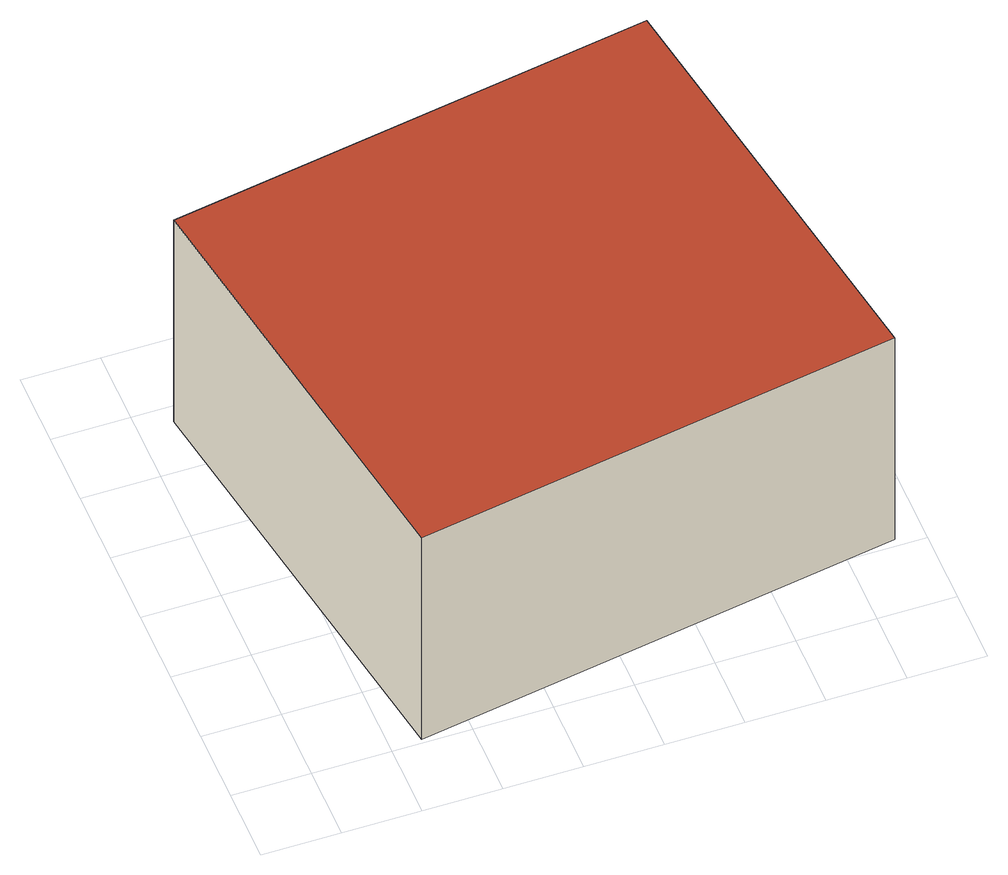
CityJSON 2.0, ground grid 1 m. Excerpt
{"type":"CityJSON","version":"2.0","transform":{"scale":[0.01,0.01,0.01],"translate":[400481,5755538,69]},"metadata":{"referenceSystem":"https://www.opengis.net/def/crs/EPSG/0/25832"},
"CityObjects":{
"building1":{"type":"Building","attributes":{"Gemeindeschluessel":"05515000","Geometrietyp2DReferenz":"3000","function":"31001_2000","roofType":"1000","measuredHeight":3.45},"geometry":[{"type":"Solid","lod":"2","boundaries":[[[[0,1,2,3]],[[4,5,1,0]],[[6,7,5,4]],[[3,2,7,6]],[[4,0,3,6]],[[1,5,7,2]]]],"semantics":{"surfaces":[{"type":"WallSurface"},{"type":"RoofSurface"},{"type":"GroundSurface"}],"values":[[0,0,0,0,1,2]]}}]}
},
"vertices":[
[668,680,424],[668,680,79],[44,576,79],[44,576,424],[763,110,424],[763,110,79],[139,6,424],[139,6,79]
]}
